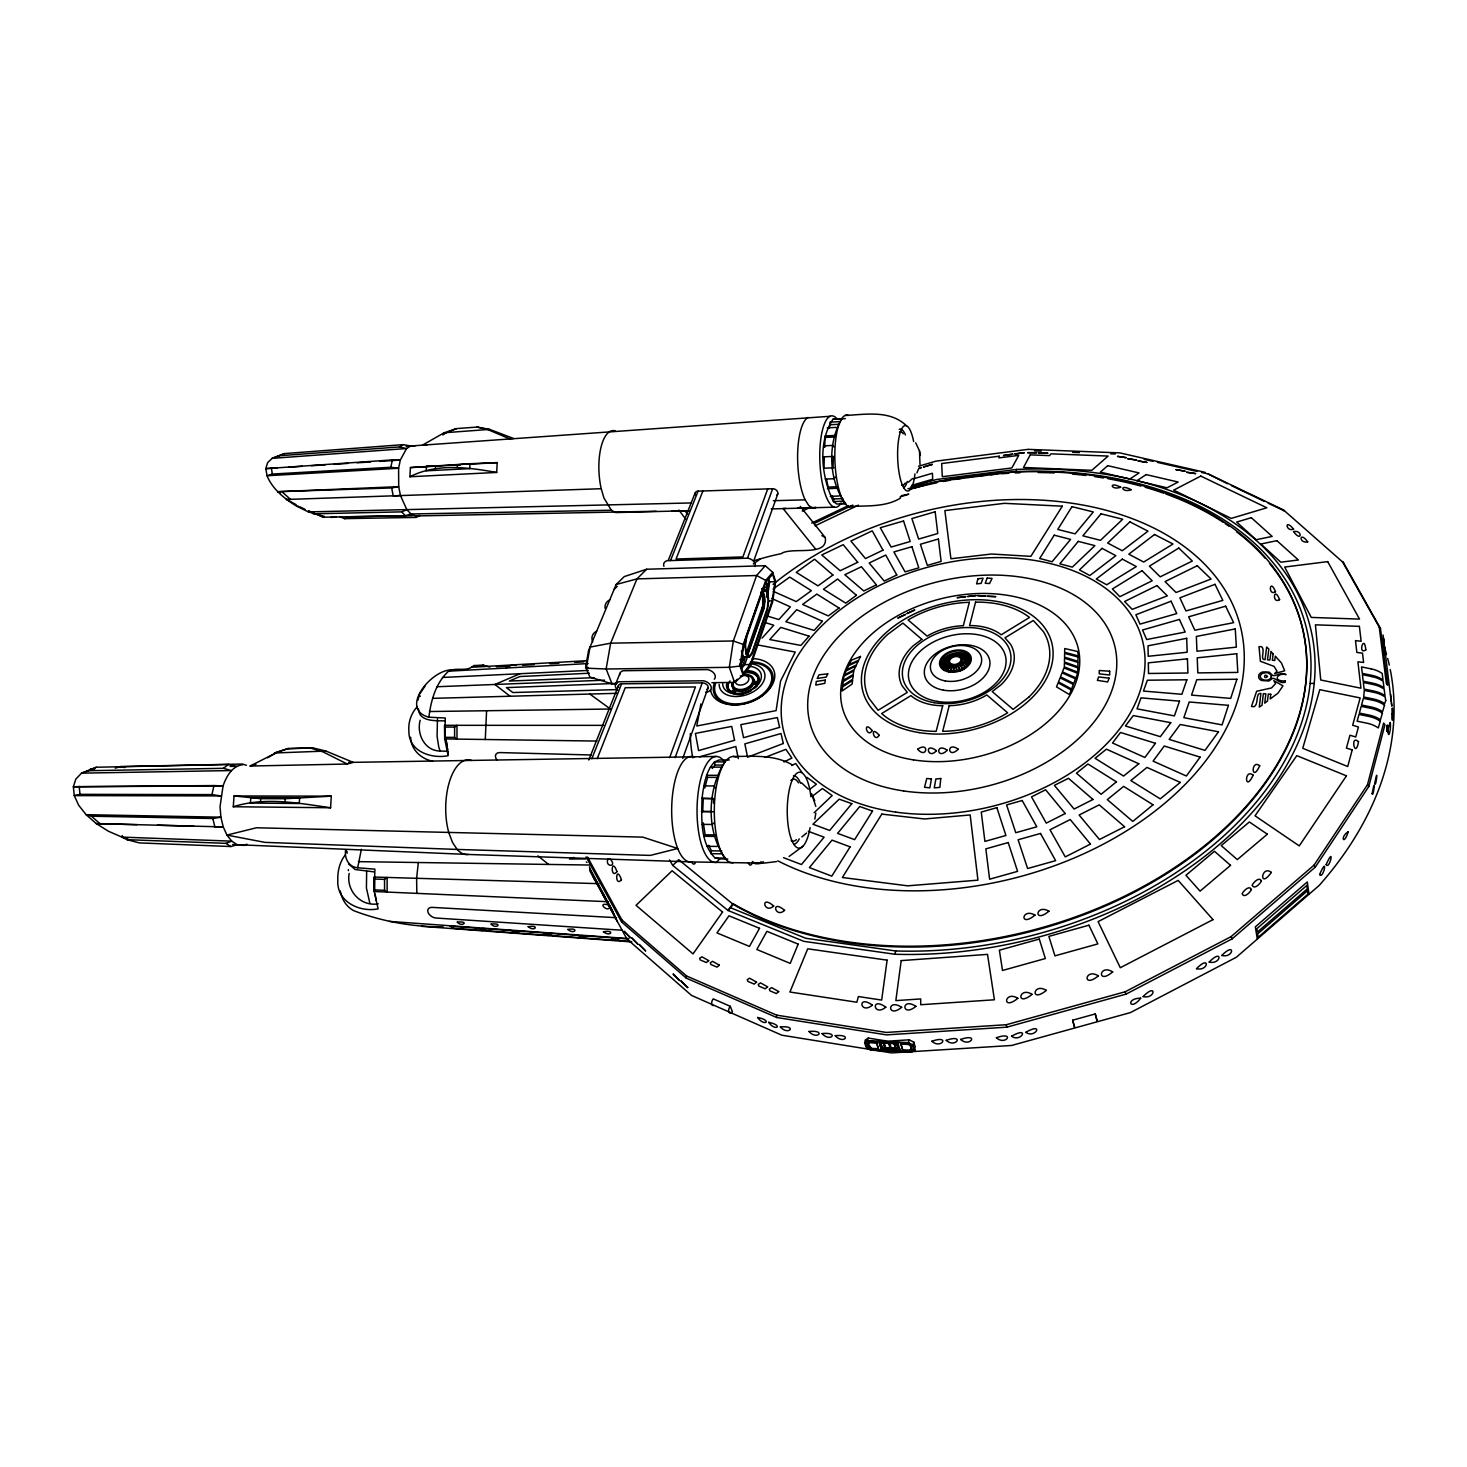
<?xml version="1.0" encoding="UTF-8"?>
<svg xmlns="http://www.w3.org/2000/svg" width="1467" height="1467" viewBox="0 0 1467 1467"><rect width="100%" height="100%" fill="white"/><g stroke="black" fill="none" stroke-linecap="round" stroke-linejoin="round"><path stroke-width="1.5" d="M776.666 1015.146L886.325 1032.438L1006.307 1024.718L1125.189 991.765L1231.106 936.606L1314.065 865.108L1367.482 784.735L1383.619 723.084L1384.94 724.716L1368.784 786.55L1315.276 867.144L1232.152 938.843L1125.978 994.149L1006.839 1027.175L886.563 1034.877L776.648 1017.493L776.666 1015.146L686.556 975.977L621.953 920.011L587.552 857.058M349.183 873.452C345.955 890.506 360.625 906.881 378.266 903.819M1387.067 731.465L1387.415 725.432M745.97 654.795L748.298 652.082L764.215 605.798L764.16 596.611L762.272 592.008L760.768 592.063L762.657 596.647L762.712 605.834L746.043 653.677M713.09 811.783L702.711 811.673L703.261 798.561L702.015 798.231C703.757 785.597 705.37 771.55 714.576 761.886L719.142 759.979L729.337 759.979M713.457 803.017L713.64 798.653L702.015 798.231C701.538 818.201 699.979 842.626 715.034 857.957L725.285 858.14C705.792 831.807 707.241 789.008 724.826 761.905L714.576 761.886L715.052 765.04L712.21 768.525M496.69 472.447L497.203 462.618L469.99 463.719L410.43 467.57L409.898 476.738L496.69 472.447C467.991 467.386 437.019 462.985 409.898 476.738M348.339 870.591L348.394 869.619M435.479 468.34L435.607 466.011L426.439 466.194L426.182 470.815L469.715 468.633L469.99 463.719L457.411 464.764L457.264 467.221M689.435 510.681L615.608 512.57L611.372 510.241L410.998 513.982L405.405 515.706L323.418 517.209L308.455 510.974L312.636 512.35M330.588 807.749L331.285 796.159L234.042 795.958L233.271 806.74L330.588 807.749C298.461 803.146 265.087 796.691 233.271 806.74M284.983 801.624L285.166 798.726L331.285 796.159M260.539 801.404L260.723 798.671L285.166 798.726M1383.051 634.954L1391.248 701.666M953.147 671.776L953.715 665.45L952.615 665.376L950.543 671.556M953.788 671.776L954.357 665.45L955.512 665.321L956.539 671.483M776.648 1017.493L686.354 978.177L686.556 975.977M486.586 710.743L485.284 739.515M417.435 706.544C411.127 713.2 408.064 722.424 408.908 731.538C408.67 751.452 431.5 759.062 448.15 755.707L444.703 738.928L445.29 718.023L428.877 717.198C430.931 700.566 435.791 682.778 448.609 671.171C456.31 666.935 466.983 672.308 473.749 665.615L483.12 665.064L489.886 667.137M418.333 862.523L416.61 878.293L416.83 893.366M437.478 718.903L437.074 736.251L438.761 747.07L440.137 751.031L448.132 751.306M345.185 855.023C339.647 862.138 337.483 871.288 337.813 880.182C336.401 901.453 359.323 912.639 378.119 908.862L374.232 891.514L374.892 869.161L357.673 867.767L361.377 849.265M366.658 871.398L366.42 888.012L369.867 903.287M920.011 464.489L919.479 450.864L915.701 442.851M815.835 813.14L814.808 819.099M833.788 498.963L833.458 501.586L836.832 504.043L845.762 503.694C828.415 481.616 827.113 442.392 842.021 418.7L833.054 419.177C817.412 442.319 821.483 477.27 833.458 501.586L842.425 501.219L842.755 498.597L833.788 498.963L831.679 495.461M825.976 437.423L835.016 436.983L834.173 435.497L825.114 435.956L824.692 447.325L823.831 445.858L832.889 445.418L833.751 446.885M745.621 639.025L745.108 644.948A11.883 4.053 89 0 0 749.252 657.198L752.113 653.897L767.498 609.41L768.598 601.305A11.663 3.906 88.6 0 0 764.655 589.092L761.886 592.1L746.281 636.568M420.185 720.205C416.353 733.83 424.66 750.921 440.137 751.031M766.599 597.234L768.818 582.161L767.699 578.676M767.479 596.739L769.662 581.831L768.488 578.126M772.174 600.865L774.979 581.684L772.614 574.257L766.067 581.849L743.769 645.48L740.725 665.688L743.274 673.133L750.224 664.533L772.174 600.865L768.616 600.957M711.88 682.687L734.564 682.43L743.164 675.168L740.028 666.036L743.256 644.453L765.737 580.4L772.724 572.313L765.242 565.712L646.672 569.233L624.264 576.586L616.158 584.508L588.56 650.615L585.608 667.082L589.899 677.076L612.032 683.824L616.58 683.769M742.742 674.82A11.351 7.39 -19 0 1 753.873 680.23L754.056 682.65L758.256 682.595L758.182 679.386A15.807 10.287 -19 0 0 746.648 671.446M758.256 682.595L758.586 680.56A15.789 10.287 -19 0 0 743.091 673.041M754.056 682.65L754.258 681.403A11.351 7.39 -19 0 0 753.836 679.514M686.354 978.177L621.623 922.01L621.953 920.011M700.878 703.958L696.788 726L776.098 710.615L780.572 681.036L795.242 652.082L757.082 644.802M410.687 445.986L403.205 444.648L284.671 453.56L272.073 458.364L267.581 462.71L265.857 468.633L267.012 475.748L272.349 474.061L390.845 467.276L392.386 459.905L400.308 460.051L406.579 448.535L410.687 445.986L415.088 445.84M776.611 861.587L763.28 863.183L691.69 861.918L468.156 854.454L237.232 844.699L230.851 846.532L139.383 842.902L127.061 839.674L121.926 837.107L122.293 835.512M230.099 766.434L236.884 766.287L228.394 764.49L96.29 767.241L81.565 773.146L75.844 779.087L73.35 786.734L74.267 795.609L80.007 794.344L211.945 794.601L213.999 785.578L223.076 785.89C226.266 776.685 231.969 766.012 242.697 764.71M913.666 1049.639L911.172 1051.069L871.068 1049.198L867.144 1046.998L865.658 1042.707L868.189 1040.8L865.53 1043.202L867.015 1047.493L870.958 1049.694L911.062 1051.546L913.666 1049.639L912.401 1044.834M914.528 1049.877L915.243 1046.815L913.721 1042.083L909.155 1039.828L887.7 1041.185L868.244 1038.086L865.438 1039.993L864.686 1042.945L866.3 1047.658L870.793 1050.17L911.557 1052.059L914.528 1049.877L913.006 1045.146L913.721 1042.083M911.337 1048.978L910.42 1045.311L907.981 1043.936L900.793 1044.101L902.682 1049.822L909.742 1050.152L911.465 1048.502L910.42 1045.311M909.742 1050.152L911.465 1048.502M911.557 1052.059L912.181 1049.418M910.31 1045.788L907.981 1043.936M912.272 1045.329L908.33 1043.092L909.155 1039.828M880.695 1043.092L882.345 1048.006L885.224 1048.685L883.189 1042.652L880.567 1043.587L883.299 1049.088L897.822 1049.749L898.629 1048.758L897.015 1043.844L888.8 1042.322L890.799 1048.355M899.803 1049.602L898.097 1043.587L896.172 1042.505L899.803 1049.602L898.556 1050.519L899.913 1049.125M902.682 1049.822L900.921 1043.605M898.519 1049.235L895.934 1043.239M898.629 1048.758L896.117 1049.18L894.265 1042.56M885.224 1048.685L883.189 1042.652M880.567 1043.587L881.374 1042.579M881.154 1048.74L879.393 1042.725L880.64 1041.808L879.283 1043.22L881.154 1048.74L883.061 1049.804L883.409 1048.593M878.348 1048.703L876.533 1042.505L869.528 1042.193L867.841 1043.844L868.941 1047.016L871.361 1048.373L878.348 1048.703L876.533 1042.505M871.361 1048.373L867.969 1043.367M669.52 859.937L672.748 865.42L728.054 910.494L803.806 941.337L894.888 954.247L895.714 950.964A343.645 231.933 -14.1 0 0 1305.593 709.038A343.645 231.933 -14.1 0 0 1016.044 471.604L936.79 481.561L910.42 489.245M1016.044 471.604L1016.576 469.44L936.533 479.489L910.659 487.044M864.686 1042.945L867.565 1040.763L868.244 1038.086M867.841 1043.844L869.528 1042.193M708.634 845.267L711.458 850.805L710.706 853.666L721.012 853.849M746.611 637.412L745.529 644.985A10.636 3.631 89 0 0 749.234 655.951L751.837 652.943L767.186 608.567L768.195 601.25A10.452 3.484 88.6 0 0 764.655 590.302L762.162 593.053M716.941 775.328L706.617 775.291L707.607 777.345L704.783 787.962L703.775 785.909L714.136 785.964L715.144 788.017M417.82 700.364L419.397 694.863L420.167 696.44M949.938 671.446L952.028 665.266L951.056 664.954L947.645 670.749M743.164 675.168L750.554 665.981L772.651 601.892L775.621 581.427L772.724 572.313M741.972 668.053L744.759 664.624L747.712 656.134M767.333 586.507L765.627 581.17L767.534 584.013L767.296 589.257L768.213 586.653M740.157 664.331L741.899 659.343L742.944 659.637L739.57 666M682.76 758.366L708.029 688.078M753.635 561.219L777.785 493.976M675.113 757.669L702.216 682.907A4.841 3.246 19.9 0 1 707.534 685.437A4.841 3.246 19.9 0 1 706.819 689.38M747.455 558.23L772.651 488.731A4.474 3.594 27.8 0 1 777.748 492.435A4.474 2.916 16.3 0 1 776.703 495.149M669.63 757.669L695.431 686.959L625.235 687.711L597.234 758.604M767.736 488.896L742.907 556.928L676.049 559.019L702.913 490.987M591.843 758.696L621.586 683.824L702.216 682.907M670.511 560.596L698.09 491.133L772.651 488.731M588.817 759.979L618.451 685.584M668.31 560.321L695.065 493.132M615.48 684.466L619.881 673.445M598.903 883.666L374.012 877.046L374.232 891.514L608.255 901.728M603.56 725.358L444.501 725.321L444.703 738.928L596.922 741.073M916.912 472.851L918.929 468.138M828.213 487.099L827.498 488.694L836.52 488.309L837.235 486.732L828.213 487.099L826.489 479.434M835.108 477.123L834.375 478.7L825.334 479.086M747.785 654.722L763.977 608.64L765.004 601.323A10.434 3.502 88.6 0 0 762.363 590.889M828.672 428.547L830.487 424.715L829.919 422.148L838.904 421.671M757.32 683.035L756.257 685.089A15.807 10.287 -19 0 1 735.315 693.102L733.023 692.332L736.049 689.618L737.461 690.077A11.351 7.39 -19 0 0 752.479 684.337L753.121 683.072L757.32 683.035L756.642 686.263M753.121 683.072L752.864 685.492A11.351 7.39 -19 0 1 737.864 691.25L736.049 689.618M420.02 693.561L424.972 686.226M907.926 488.804A339.996 229.255 -14.1 0 1 1291.602 735.774A339.996 229.255 -14.1 0 1 732.932 903.58L728.054 910.494L733.243 904.405A339.886 229.274 -14.1 0 0 1168.19 872.737A339.886 229.274 -14.1 0 0 1269.468 563.273M713.677 822.987L712.522 824.472L702.143 824.362M705.169 834.796L704.013 836.282L714.392 836.428L715.529 834.925L705.169 834.796L703.298 822.877M737.168 679.221L734.564 682.43L729.319 667.32L733.335 640.969L756.624 575.504L765.242 565.712M740.688 667.192L743.439 663.817L744.998 658.445A13.056 4.493 89 0 1 741.789 654.374M727.779 859.039L719.6 858.892L716.574 862.358A52.995 18.851 -89.4 0 1 697.43 800.01A52.995 18.851 -89.4 0 1 723.983 761.025M762.07 638.108L773.732 625.217L765.206 622.576M646.672 569.233L636.953 578.897L610.657 643.169L606.128 669.007L612.032 683.824M608.09 858.837C604.074 867.309 618.12 867.547 610.125 858.947M614.068 589.459L617.259 586.342M672.748 865.42L678.726 859.699L733.243 904.405M814.13 812.718L832.192 795.536L822.437 788.531L812.058 796.471M732.235 682.522A11.351 7.39 -19 0 0 733.39 688.078L734.472 688.83L731.428 691.544L729.667 690.315A15.807 10.287 -19 0 1 728.072 682.558M736.452 690.774L733.427 693.506L733.023 692.332M908.366 482.203L912.529 478.535M801.862 836.905L806.593 833.054M802.926 846.276L789.081 856.453M223.461 768.323L231.401 770.56L81.565 773.146L88.588 770.707L223.461 768.323L228.394 764.49M809.509 789.466L816.422 784.203L806.813 777.29M374.708 879.063L384.537 879.356L387.105 877.431L387.16 892.064L384.574 890.341L374.874 889.919M747.125 668.585L750.554 665.981M445.235 727.064L454.605 727.082L456.97 725.321L457.007 739.111L454.623 737.424L445.381 737.296M773.072 589.074L789.704 577.099L811.361 590.669L796.269 601.598L773.311 591.329M753.304 563.951L760.566 558.78L765.114 557.497A289.512 250.179 32.7 0 1 781.104 553.701C791.336 546.311 828.397 557.515 825.298 537.637L800.23 506.335M442.796 434.947L446.335 432.71L444.171 432.765L422.533 445.088L426.897 444.941M278.418 455.815L399.482 446.94L403.205 444.648M267.617 757.761L277.336 752.204L250.105 766.031L347.276 764.032L353.089 762.327L325.967 751.067L312.673 747.877L288.339 748.463L274.439 752.993L325.967 751.067L321.548 751.159M505.785 668.053L512.093 664.954L516.146 665.358M783.928 761.978L791.923 758.054L785.89 749.344L764.839 757.449M791.703 765.481L795.719 763.5L801.862 772.339M813.928 523.554L852.767 505.051M815.102 525.791L858.433 505.143M802.266 511.121L810.444 507.234M811.673 523.077L848.403 505.602M900.371 498.157C884.949 507.509 866.19 505.455 848.99 506.573M88.588 770.707L96.29 767.241M520.07 673.72L494.874 684.466L510.094 696.238M313.039 513.817L401.665 511.873L406.854 509.727L410.998 513.982L415.399 515.962L656.189 511.25M754.625 862.596C752.149 864.962 766.508 863.274 760.584 862.101M448.334 431.903L456.292 428.676L444.171 432.765L489.685 429.391L513.523 438.468L509.159 438.615L487.466 429.446L476.867 427.025L489.685 429.391M284.671 453.56L272.073 458.364L406.579 448.535L399.482 446.94M379.788 461.371L400.308 460.051L398.602 468.248L267.012 475.748C272.642 489.391 284.708 498.927 296.994 506.372L298.094 505.95M127.061 839.674L225.881 843.342L231.731 841.141L237.232 844.699L232.703 844.515M340.106 516.934L344.617 518.64L349.458 516.842M573.78 857.462L569.489 859.039L585.461 858.892M279.17 751.581L288.339 748.463M919.919 468.56L921.423 467.588L919.534 467.625M243.064 845.524L246.914 844.24M741.422 651.036A11.883 4.071 89 0 0 744.998 657.253L746.043 656.941M754.258 560.632L760.566 558.78M918.544 466.231L935.946 461.151L1028.074 449.36M913.574 478.755L932.444 473.254L932.664 479.251L911.539 485.412M901.251 495.681L908.807 494.141L900.06 497.001M699.722 756.807L735.829 746.465L738.304 758.604M115.233 768.14L120.771 766.581L242.293 764.032L246.438 765.261M1072.652 1020.207L1074.596 1027.34L1072.652 1020.207L1095.244 1013.935L1097.151 1021.105L1095.244 1013.935M286.909 748.848L312.673 747.877M250.105 766.031L255.955 764.417M616.158 584.508L636.953 578.897L756.624 575.504L765.737 580.4M451.213 669.942C431.243 669.832 398.749 709.166 428.877 717.198M1264.792 672.766L1263.435 673.041A5.446 3.741 -0.6 0 0 1260.318 676.104A5.446 3.741 -0.6 0 0 1262.647 679.478L1263.912 679.936A5.501 3.796 1.2 0 0 1268.111 679.844L1269.303 679.331A5.391 3.741 3.1 0 0 1271.211 676.819M392.386 459.905L265.857 468.633L277.245 467.9M406.854 509.727L400.473 495.571L398.694 486.659L277.666 491.702L391.652 487.943L398.694 486.659L398.602 468.248L390.845 467.276M211.945 794.601L220.802 795.921L74.267 795.609L78.613 805.145L86.095 814.68L91.449 816.22L212.843 818.513L220.894 817.192L220.05 806.612L223.076 785.89L73.35 786.734L213.999 785.578M94.456 768.69L90.129 769.295L94.64 769.203M740.028 666.036L729.319 667.32L606.128 669.007L586.268 668.163L590.046 647.112L610.657 643.169L733.335 640.969L743.256 644.453M705.755 692.131L707.424 691.929A8.05 5.391 19.9 0 0 711 686.299A8.05 5.391 19.9 0 0 703.408 680.78L618.872 681.77A7.958 5.245 21.5 0 0 617.735 690.168M415.399 515.962L419.764 515.54L416.28 517.411L344.617 518.64M832.999 467.826L833.403 456.402L823.427 456.879L824.344 456.824L823.941 468.23L833.916 467.753M455.228 428.694L477.985 427.007M406.139 446.316L830.12 416.28M288.632 467.184L302.312 466.304M311.426 465.717L325.106 464.856M334.219 464.269L347.899 463.407M357.013 462.82L370.674 461.94M410.43 467.57L460.675 464.709M467.515 464.305L497.203 462.618M471.475 667.265L586.91 660.682M496.414 666.77L507.289 666.165M522.71 665.303L534.025 664.661M549.868 663.762L558.927 663.267M574.789 662.369L583.848 661.855M844.992 415.491C865.548 414.501 890.102 409.751 906.551 425.852M448.609 671.171L588.175 663.561M845.359 418.645L833.054 419.177M830.487 424.715L839.472 424.256M827.205 427.869L836.227 427.41M400.473 495.571L393.248 495.956L391.652 487.943M330.753 517.411L336.365 517.117M442.521 677.461L588.377 670.419M589.331 673.225L519.868 676.544L509.342 681.055L594.007 677.681M137.091 824.674L96.29 823.61L223.259 826.911L226.945 835.09L231.731 841.141L121.926 837.107L108.503 831.276L96.29 823.61L86.095 814.68L220.894 817.192L223.259 826.911L214.182 826.673M830.267 496.359L839.271 495.993M840.169 503.584L844.625 503.419M834.173 507.16L771.22 508.957M437.038 686.739L604.551 680.175M616.8 683.365L506.408 687.62L512.808 692.534L617.057 689.6M296.187 504.685L286.505 499.477L601.213 488.713L603.909 497.918L611.372 510.241M786.055 508.407L783.03 508.481L815.597 549.098M691.489 502.943L308.4 511.91L296.994 506.372M773.329 500.705L805.163 499.844L808.684 505.4L812.406 508.004L816.074 507.49L797.828 507.93M769.662 581.831L774.979 581.684M432.582 698.365L616.837 693.304M761.52 593.09L763.023 593.053M762.162 594.667L763.665 594.612M762.657 596.647L764.16 596.611M762.987 598.903L764.49 598.866M672.124 510.864L684.869 510.773L687.73 514.33M763.097 601.305L764.6 601.268M762.18 607.851L763.684 607.815M348.559 762.418L716.061 756.459M346.927 516.806L412.942 515.669M746.776 652.1L748.298 652.082M744.998 657.253L749.252 657.198M739.863 659.655L742.742 659.618L741.789 662.406L742.027 656.959L742.944 659.637M744.759 664.624L750.224 664.533M429.483 711.532L610.4 709.019L589.862 694.056M753.671 681.477L757.852 681.44M753.506 684.245L757.706 684.19M1310.123 683.439L1314.212 683.402M286.505 499.477L290.631 499.458L282.654 492.454M447.948 751.287L448.205 754.496M733.005 756.477C753.048 756.422 774.503 754.313 792.528 765.022M715.052 765.04L723.268 765.059M710.303 767.094L720.59 767.131M707.607 777.345L715.878 777.382M703.261 798.561L713.64 798.653M711.843 811.453L701.446 811.361L702.711 811.673M706.947 846.294L717.29 846.441M358.388 861.642L589.422 865.035M711.458 850.805L721.746 850.97M340.344 890.964C341.738 899.326 346.615 907.45 354.574 911.007C382.74 921.624 412.979 927.016 443.089 926.832M591.366 754.992L499.752 752.571A6.565 4.584 33 0 0 497.258 760.273M157.501 825.206L193.772 826.141M1028.55 449.379L1119.779 452.881L1205.196 472.374M1034.437 450.864L1041.185 451.139M1072.597 452.349L1079.345 452.606M1110.776 453.816L1115.25 454M233.638 844.864L245.062 845.304M867.565 1040.763L908.495 1042.615L913.006 1045.146M868.061 1041.277L908.33 1043.092M880.512 1042.285L896.062 1042.982M881.264 1043.055L895.824 1043.715M869.399 1042.67L876.404 1042.982M900.793 1044.101L907.871 1044.412M885.371 1048.098L896.264 1048.593M892.028 1049.73L881.264 1048.263M444.629 720.865C435.846 720.664 418.865 721.911 418.535 708.928M616.507 917.7L432.197 907.376A6.987 4.548 31.8 0 0 428.016 912.309A6.987 4.548 31.8 0 0 436.011 918.03L622.026 930.225M389.452 921.404L628.903 938.605M628.463 938.972L615.407 938.036L620.138 940.695L631.012 941.502M421.579 926.319L631.874 941.942M374.323 871.911L355.106 869.509L348.633 863.953M473.749 665.615L478.297 666.036M234.042 795.958L260.723 798.671M895.714 950.964L805.713 938.275L730.804 907.853M308.4 511.91L324.262 516.384M585.608 667.082L587.992 667.467M884.363 1049.712L890.817 1050.757M715.034 857.957L719.6 858.892M1144.095 459.318L1152.934 461.335M1157.353 462.343L1197.145 471.439M1201.583 472.447L1208.203 473.951L1283.515 509.948L1343.534 562.778L1380.484 628.481L1387.672 685.181L1386.37 683.659L1379.237 627.106L1342.397 561.586L1343.534 562.778M120.771 766.581L124.732 767.571M121.926 837.107L127.794 838.647M357.673 867.767C348.688 867.034 344.415 858.525 345.552 850.273L347.147 853.189M311.187 748.28L322.997 751.874L347.276 764.032M766.049 615.645L778.849 619.569L790.365 606.861L771.587 598.408M277.666 491.702L280.527 492.619M432.747 761.281C421.102 758.861 410.998 749.802 410.65 737.259M808.28 831.312L824.106 837.199L801.459 864.54L783.506 857.663M821.905 535.657L825.298 537.637M319.916 515.687L323.418 517.209M730.254 1006.307A4.309 2.292 -66.7 0 0 728.824 1012.028A4.309 2.292 -66.7 0 0 732.381 1011.607L730.254 1006.307L713.255 998.862A4.273 2.311 -66.6 0 0 711.623 1003.3A4.273 2.311 -66.6 0 0 713.347 1005.537M609.538 905.286C594.905 900.555 609.08 914.693 610.125 905.872M1227.366 483.688L1208.203 473.951M1231.455 485.632L1264.096 501.237M1268.166 503.181L1284.487 510.993L1283.515 509.948M299.818 506.775L304.989 509.306M1268.882 673.408L1269.945 674.068A5.391 3.612 3.3 0 1 1271.229 676.764M225.881 843.342L230.851 846.532M731.85 692.717L730.071 691.47A15.789 10.287 -19 0 1 729.979 680.89M537.912 855.848L548.603 864.43M801.605 782.865L808.225 789.099M91.449 816.22L100.636 824.271M401.665 511.873L405.405 515.706M1379.237 627.106L1380.484 628.481M686.006 519.52L678.836 510.021M1367.482 784.735L1368.784 786.55M1314.065 865.108L1315.276 867.144M913.703 1048.116L915.665 1051.436M483.12 665.064L483.982 666.55M346.139 850.2L347.001 851.777M586.085 856.893L621.623 922.01M591.091 871.526L617.369 921.478M592.466 874.644L614.471 915.06M593.2 876.312L615.205 916.728M1231.106 936.606L1232.152 938.843M959.876 670.584L957.291 664.881L956.172 665.193L957.181 671.354M594.52 879.466L589.752 868.354L613.151 911.906M815.799 806.428L811.618 793.592M812.865 796.453L814.717 800.744M734.472 688.83L734.875 690.003L733.793 689.233A11.351 7.39 -19 0 1 732.638 683.677M865.438 1039.993L866.52 1043.129M740.872 660.297L741.789 662.974M1125.189 991.765L1125.978 994.149M884.051 1042.469L885.83 1047.75L890.084 1047.951L888.324 1042.67M586.287 861.954L586.892 862.468M889.515 1042.725L891.276 1048.006L895.548 1048.19L893.788 1042.909M894.118 1043.147L896.117 1049.18M764.582 590.981L763.427 587.423L766.434 587.13L767.296 589.807L768.396 586.69L767.534 584.013M212.843 818.513L214.971 827.26M1390.569 694.148L1391.835 706.122L1391.413 703.115M1006.307 1024.718L1006.839 1027.175M920.377 455.485L919.479 450.864M375.112 894.045L376.194 900.61M271.303 467.643L272.349 474.061M1257.311 939.082L1255.33 926.851L1307.317 881.924L1308.986 894.283M589.514 866.759L590.082 871.288L626.794 938.825L691.562 995.433L781.801 1035.189L891.551 1052.921L1011.588 1045.476L1130.452 1012.578L1236.314 957.273L1319.181 885.445A412.905 284.745 -13.9 0 0 1390.221 669.484M79.163 786.349L80.007 794.344M1387.672 725.413L1387.58 731.886L1387.305 728.439M1387.03 725.34L1387.104 728.402M444.886 725.945L445.051 737.663M374.433 877.651L374.635 890.102M454.605 727.082L454.623 737.424M384.537 879.356L384.574 890.341M773.072 584.398A281.627 188.913 -14.1 0 1 1162.102 532.374A281.627 188.913 -14.1 0 1 1166.742 801.569A281.627 188.913 -14.1 0 1 777.84 860.836M692.809 757.816A281.627 188.913 -14.1 0 1 690.334 733.463M1016.576 469.44A347.532 234.592 -14.1 0 1 1309.591 709.588A347.532 234.592 -14.1 0 1 894.888 954.247M914.766 487.906A339.886 229.274 -14.1 0 1 936.826 482.79M943.464 481.469A339.886 229.274 -14.1 0 1 950.139 480.222M954.614 479.434A339.886 229.274 -14.1 0 1 961.343 478.334M968.11 477.325A339.886 229.274 -14.1 0 1 972.621 476.702M979.406 475.858A339.886 229.274 -14.1 0 1 986.172 475.106M990.683 474.648A339.886 229.274 -14.1 0 1 997.45 474.061M1001.943 473.713A339.886 229.274 -14.1 0 1 1008.636 473.291M1015.311 472.961A339.886 229.274 -14.1 0 1 1019.877 472.777M1038.214 472.539A339.886 229.274 -14.1 0 1 1054.241 472.942M1072.377 474.098A339.886 229.274 -14.1 0 1 1085.727 475.455M1094.547 476.592A339.886 229.274 -14.1 0 1 1103.514 477.967M1107.988 478.719A339.886 229.274 -14.1 0 1 1140.868 486.072M1145.122 487.264A339.886 229.274 -14.1 0 1 1163.734 493.205M1165.953 493.994A339.886 229.274 -14.1 0 1 1223.386 522.417M1225.22 523.627A339.886 229.274 -14.1 0 1 1229.071 526.268M1236.608 531.788A339.886 229.274 -14.1 0 1 1265.141 558.193M1384.573 647.791A412.905 284.745 -13.9 0 1 1386.517 654.172M1387.69 658.5A412.905 284.745 -13.9 0 1 1389.286 665.064M1264.792 672.62A5.501 3.796 1.2 0 1 1268.882 673.28M750.481 661.874A30.88 20.116 -19 0 1 772.174 683.054A30.88 20.116 -19 0 1 735.645 704.875A30.88 20.116 -19 0 1 714.282 683.494M752.461 658.591A33.228 21.62 -19 0 1 774.301 679.661A33.228 21.62 -19 0 1 741.147 704.252A33.228 21.62 -19 0 1 710.541 689.692M750.15 662.809A29.505 19.218 -19 0 1 770.872 683.054A29.505 19.218 -19 0 1 735.976 703.903A29.505 19.218 -19 0 1 715.566 683.475M749.564 663.671A23.637 15.367 -19 0 1 764.399 679.331A23.637 15.367 -19 0 1 739.57 696.312A23.637 15.367 -19 0 1 719.16 684.447M748.408 666.183A19.97 12.983 -19 0 1 760.933 679.423A19.97 12.983 -19 0 1 739.955 693.763A19.97 12.983 -19 0 1 722.699 683.769M592.65 641.812A16.045 10.764 22.4 0 1 596.702 631.14M605.101 608.383A15.825 10.801 22.5 0 1 609.759 599.838M761.593 588.652A12.818 4.309 88.6 0 1 762.638 590.101M754.955 566.482A7.628 5.446 20.1 0 0 747.858 558.175L667.118 560.687A7.555 5.3 22 0 0 663.909 566.335M714.264 679.221A8.013 5.41 19.9 0 0 714.227 673.61A8.013 5.41 19.9 0 0 707.461 669.594L623.255 670.731A7.922 5.263 21.6 0 0 619.697 674.82M618.542 687.308A4.786 3.154 21.5 0 1 621.586 683.824M746.923 670.657A16.962 11.039 -19 0 1 754.661 688.17M751.287 690.664A16.962 11.039 -19 0 1 733.005 693.433A16.962 11.039 -19 0 1 726.99 682.577M742.76 675.59A10.196 6.638 -19 0 1 752.608 681.697A10.196 6.638 -19 0 1 739.588 689.508A10.196 6.638 -19 0 1 734.27 680.67M740.285 676.012A7.042 4.584 -19 0 1 748.812 678.084A7.042 4.584 -19 0 1 742.76 684.796A7.042 4.584 -19 0 1 735.297 681.55M743.439 694.203A15.789 10.287 -19 0 1 735.737 694.276M914.95 473.896A32.732 8.894 87.9 0 1 901.893 483.835A32.732 8.894 87.9 0 1 899.876 433.627A32.732 8.894 87.9 0 1 913.648 441.585M899.234 429.336A29.542 8.087 87.8 0 1 905.414 434.947M907.303 481.414A29.542 8.087 87.8 0 1 903.727 487.686M899.436 432.105A26.754 7.335 87.8 0 1 903.269 433.755M905.267 482.936A26.754 7.335 87.8 0 1 901.618 485.174M841.049 503.126A45.77 13.826 87.6 0 1 819.906 462.6A45.77 13.826 87.6 0 1 837.345 419.269M805.163 499.844A45.605 14.193 87.6 0 1 797.7 451.799A45.605 14.193 87.6 0 1 808.244 417.453M601.213 488.713A41.131 16.155 86.9 0 1 600.975 447.398A41.131 16.155 86.9 0 1 615.223 430.876M852.51 506.078A45.88 13.57 87.7 0 1 834.961 461.94A45.88 13.57 87.7 0 1 848.549 415.454M695.028 495.039A4.419 3.502 30.1 0 1 698.09 491.133M810.096 827.626A37.977 12.176 -89.5 0 1 791.153 838.684A37.977 12.176 -89.5 0 1 792.73 778.94A37.977 12.176 -89.5 0 1 810.903 796.801M733.5 862.651A53.142 18.521 -89.4 0 1 714.356 806.997A53.142 18.521 -89.4 0 1 736.214 757.137M790.878 780.371A31.027 10.031 -89.5 0 1 798.488 782.846M796.361 839.656A31.027 10.031 -89.5 0 1 791.171 840.463M752.791 861.422A8.729 2.971 -89 0 1 748.353 862.908M695.266 863.073A8.637 3.154 -88.9 0 1 691.69 861.918A52.794 19.328 -89.4 0 1 671.721 806.63A52.794 19.328 -89.4 0 1 694.533 757.1M468.156 854.454A47.347 21.785 -89.1 0 1 457.136 849.43L264.904 842.37L226.945 835.09L256.432 827.773L642.766 837.125L677.736 848.513L650.303 855.408L457.136 849.43L452.478 842.351L448.847 832.779A47.347 21.785 -89.1 0 1 449.58 781.306A47.347 21.785 -89.1 0 1 471.512 760.419M763.5 861.844A5.721 1.064 -2.9 0 1 756.899 862.853A5.721 1.064 -2.9 0 1 752.406 861.936M793.464 775.878A34.273 11.076 -89.5 0 1 800.56 783.286M799.277 838.886A34.273 11.076 -89.5 0 1 793.794 844.35M943.904 670.089A14.725 9.756 -14.3 0 1 952.798 653.548A14.725 9.756 -14.3 0 1 970.09 662.571M944.876 669.484A13.533 8.967 -14.3 0 1 949.296 655.786A13.533 8.967 -14.3 0 1 967.927 657.344A13.533 8.967 -14.3 0 1 960.317 670.767M1109.694 671.208L1109.694 675.022L1099.241 673.848L1099.26 670.511L1109.694 671.208M1293.564 531.549C1301.816 543.028 1302.861 529.697 1293.564 531.549M1293.582 529.147C1285.807 532.356 1284.102 517.631 1293.582 529.147M1348.265 831.716C1343.662 846.569 1339.738 836.813 1348.265 831.716M1140.684 998.202C1130.012 1012.083 1125.097 998.128 1140.684 998.202M1143.141 996.57C1155.446 999.504 1157.06 982.083 1143.141 996.57M528.175 926.686C534.96 932.37 539.948 924.522 528.175 926.686M955.072 653.934L955.035 655.914L957.786 653.659L955.072 653.934M967.633 596.519L975.94 595.584L967.633 596.519M1077.842 667.87L1077.768 672.216L1064.345 666.917L1064.419 663.139L1077.842 667.87M1077.915 662.424L1077.86 666.752L1064.437 662.02L1064.529 658.243L1077.915 662.424M1078.007 656.996L1077.933 661.305L1064.547 657.143L1064.62 653.383L1078.007 656.996M1078.08 651.605L1078.025 655.896L1064.639 652.283L1064.73 648.542L1078.08 651.605M954.43 654.062L954.394 656.042L951.771 654.832L954.43 654.062M673.188 974.161L679.753 980.634L673.28 974.106M965.671 596.666L957.364 597.674L965.671 596.666M1196.522 968.678C1208.606 971.667 1210.495 954.192 1196.522 968.678M1388.24 728.439L1388.167 730.034A6.161 1.027 -84.7 0 0 1389.652 732.73A6.161 1.027 -84.7 0 0 1390.129 722.479L1388.24 728.439M1391.945 714.117L1391.89 715.713A6.125 1.027 -84.7 0 0 1392.22 720.04A6.125 1.027 -84.7 0 0 1393.357 718.445L1392.348 708.011L1391.945 714.117M681.128 981.093L687.73 987.584L681.128 981.093M879.173 735.279C873.855 744.026 869.326 723.543 879.173 735.279M1372.158 793.592C1373.24 798.965 1376.156 772.559 1372.158 793.592M1374.762 783.488C1375.826 788.898 1378.723 762.657 1374.762 783.488M872.187 730.566C866.887 739.276 862.394 718.903 872.187 730.566M1209.193 962.059C1221.222 965.084 1223.185 947.59 1209.193 962.059M932.37 464.397L923.513 466.983L932.37 464.397M1221.846 955.457C1233.765 958.501 1235.782 941.025 1221.846 955.457M936.459 750.682C927.786 760.548 923.788 741.275 936.459 750.682M917.664 749.252C926.924 759.796 929.803 740.853 917.664 749.252M567.839 929.436C574.587 935.212 579.703 927.236 567.839 929.436M1279.591 599.673C1271.926 604.606 1273.668 584.746 1279.591 599.673M1365.814 649.899C1357.342 655.474 1364.255 632.79 1365.814 649.899M1275.483 591.733C1267.836 596.611 1269.597 576.879 1275.483 591.733M299.635 797.7L299.268 803.513L250.435 803.036L250.82 797.59L299.635 797.7M968.752 660.37L968.623 662.259L962.187 659.49L968.752 660.37M948.379 660.994L942.914 664.918L943.061 663.102L948.379 660.994M958.226 749.215C947.517 759.888 946.233 740.707 958.226 749.215M603.469 931.728C610.309 937.541 615.59 929.51 603.469 931.728M947.224 750.26C936.533 760.933 935.286 741.752 947.224 750.26M778.702 991.582L776.318 993.562L769.882 990.812L769.313 989.125L771.642 987.621L778.702 991.582M940.769 778.519L939.87 787.376L934.277 787.871L935.873 778.977L940.769 778.519M767.589 986.833L765.224 988.813L758.824 986.081L758.256 984.394L760.566 982.89L767.589 986.833M756.55 982.12L754.203 984.1L747.84 981.368L747.271 979.699L749.582 978.196L756.55 982.12M1358.515 741.697C1355.251 760.364 1349.658 733.757 1358.515 741.697M1285.33 680.981L1285.184 682.302C1279.682 683.952 1276.712 678.543 1272.659 678.249L1268.9 681L1261.602 680.505A7.262 5.006 -0.6 0 1 1258.594 677.314L1258.924 674.71A7.262 4.878 -0.5 0 1 1262.665 671.941L1269.212 672.161L1272.953 675.645C1277.042 676.03 1281.113 671.684 1286.064 674.6C1277.72 672.289 1271.577 681.44 1285.33 680.981M885.811 1007.187C873.433 1017.328 870.261 995.928 885.811 1007.187M872.388 1005.152C860.029 1015.256 856.911 993.911 872.388 1005.152M1270.77 694.294L1270.239 698.952L1277.995 693.139L1282.983 685.859L1273.778 680.615L1275.593 683.585L1271.486 687.968L1256.651 691.25L1251.461 706.526L1254.138 706.672C1259.071 703.793 1255.165 692.699 1260.905 693.451L1259.291 707.039L1262.005 705.279L1263.362 693.634L1265.838 693.836L1264.756 703.151L1267.488 701.043L1268.295 694.056L1270.77 694.294M719.343 965.176L717.015 967.12L710.835 964.479L710.303 962.829L712.577 961.343L719.343 965.176M708.671 960.61L706.361 962.554L700.181 959.913L699.667 958.281L701.923 956.814L708.671 960.61M852.565 680.468L852.144 684.044L842.131 690.957L842.626 686.849L852.565 680.468M853.134 675.664L852.712 679.221L842.773 685.602L843.287 681.513L853.134 675.664M853.702 670.877L853.281 674.417L843.433 680.285L843.928 676.195L853.702 670.877M1273.118 654.007L1272.347 660.26L1274.768 660.48L1275.318 656.152L1281.48 663.047L1284.689 670.786L1274.603 673.61L1277.042 671.226L1274.053 666.385L1260.391 661.269L1259.016 646.599L1261.638 646.727C1265.691 650.193 1259.383 659.875 1265.049 659.692L1266.663 647.057L1268.845 649.037L1267.488 659.857L1269.909 660.04L1270.99 651.403L1273.118 654.007M784.588 910.384C775.034 919.057 770.505 898.226 784.588 910.384M773.696 906.019C764.142 914.674 759.686 893.898 773.696 906.019M825.261 680.101L824.839 683.329L815.799 685.107L816.275 681.44L825.261 680.101M901.196 960.61L895.842 1000.622L920.708 998.935L920.726 1004.73L994.406 999.779L987.529 954.375L901.196 960.61M887.113 960.152L881.667 1000.072L858.378 996.551L856.856 1002.236L789.906 992.022L807.712 948.801L887.113 960.152M1383.399 638.218L1384.353 646.434L1383.399 638.218M1319.64 874.497C1323.161 880.237 1328.772 853.464 1319.64 874.497M1326.168 864.595C1329.542 870.408 1335.318 843.855 1326.168 864.595M1384.536 647.13L1385.49 655.364L1384.536 647.13M915.921 1006.362C901.471 1018.171 900.995 996.551 915.921 1006.362M901.655 1007.334C887.187 1019.125 886.765 997.523 901.655 1007.334M1195.55 473.584L1186.62 472.264L1195.55 473.584M1112.664 971.888C1096.748 985.549 1098.765 963.361 1112.664 971.888M621.44 879.687C614.6 888.158 615.7 863.513 621.44 879.687M1098.38 975.848C1082.059 989.253 1084.663 967.505 1098.38 975.848M616.965 871.655C610.144 880.09 611.244 855.573 616.965 871.655M1184.951 471.145L1176.076 469.66L1184.951 471.145M1253.148 775.144C1244.676 793.445 1244.071 767.864 1253.148 775.144M1259.731 765.792C1251.333 783.928 1250.709 758.549 1259.731 765.792M931.417 778.959L929.84 787.852L924.54 787.284L926.777 778.464L931.417 778.959M1046.338 990.39C1029.999 1003.776 1032.823 982.01 1046.338 990.39M1271.357 872.425C1258.539 890.249 1261.143 864.356 1271.357 872.425M1032.09 994.351C1015.714 1007.756 1018.593 985.952 1032.09 994.351M1261.418 880.933C1260.41 883.647 1254.083 890.047 1252.158 885.279C1253.185 882.566 1259.493 876.184 1261.418 880.933M1251.388 889.497C1250.379 892.229 1244.034 898.648 1242.127 893.861C1243.136 891.147 1249.481 884.729 1251.388 889.497M1017.841 998.312C1001.429 1011.717 1004.382 989.913 1017.841 998.312M1048.942 911.209C1033.281 924.265 1035.445 903.379 1048.942 911.209M1131.204 489.685C1121.833 493.425 1118.386 483.23 1131.204 489.685M1034.968 915.133C1019.235 928.208 1021.472 907.284 1034.968 915.133M1120.678 487.172C1111.124 490.877 1107.915 480.773 1120.678 487.172M1146.809 462.38L1138.117 460.931L1146.809 462.38M1136.485 460.015L1127.793 458.731L1136.485 460.015M1126.216 457.667L1117.561 456.384L1126.216 457.667M999.265 456.2L998.862 457.906L1018.74 455.375L1011.845 467.955L942.291 476.72L941.667 463.535L999.265 456.2M949.204 705.682L942.676 731.318A88.02 58.515 -14.2 0 0 1007.664 712.797L986.814 694.936A52.335 34.786 -14.3 0 1 949.204 705.682M975.555 602.148L969.595 625.584A52.17 34.548 -14.2 0 1 1001.209 634.789L1029.504 617.442A87.727 58.112 -14.2 0 0 975.555 602.148M942.731 705.719L936.148 731.355A87.947 58.442 -14.4 0 1 881.667 713.567L910.915 695.615A52.299 34.75 -14.4 0 0 942.731 705.719M969.339 602.295L963.324 625.712A52.115 34.493 -14.3 0 0 927.089 636.128L908.091 619.954A87.653 58.02 -14.3 0 1 969.339 602.295M977.921 578.787L976.6 583.884L981.13 583.371L983.055 578.2L977.921 578.787M1380.282 721.269L1378.283 727.907A24.646 16.65 4.2 0 0 1366.969 723.194L1357.14 721.177L1358.992 714.411L1368.784 716.409A24.591 16.65 4.1 0 1 1380.08 721.104L1380.282 721.269M1382.409 713.182L1380.429 719.765A24.572 16.65 4 0 0 1369.151 715.089L1359.359 713.072L1361.193 706.342L1370.948 708.341A24.517 16.65 3.9 0 1 1382.207 713.017L1382.409 713.182M1384.518 705.15L1382.556 711.697A24.499 16.669 3.9 0 0 1371.315 707.021L1361.541 705.022L1363.375 698.329L1373.112 700.309A24.444 16.669 3.8 0 1 1384.316 704.985L1384.518 705.15M1385.747 700.492L1384.665 703.665A24.426 16.669 3.8 0 0 1373.46 699.007L1363.723 697.008L1364.255 690.37L1373.956 692.351A24.352 16.669 3.7 0 1 1385.141 697.008L1385.747 700.492M1352.226 749.875L1347.715 766.526L1302.751 748.298L1319.787 689.673L1360.166 697.925L1352.666 725.266L1358.442 727.009L1355.728 736.984L1349.952 735.224L1346.413 748.115L1352.226 749.875M757.65 1017.475C764.215 1027.083 773.127 1020.592 757.65 1017.475M768.671 1022.316C775.273 1031.943 784.222 1025.451 768.671 1022.316M1267.488 676.507C1263.307 680.541 1264.004 671.996 1267.488 676.507M1228.429 705.334L1222.066 724.9L1183.851 717.675L1189.205 701.978L1228.429 705.334M1236.919 679.239L1230.685 698.402L1191.534 695.101L1196.797 679.679L1236.919 679.239M1179.505 701.153L1174.407 715.896L1137.017 708.854L1140.996 697.852L1179.505 701.153M1186.876 679.789L1181.87 694.294L1143.435 691.067L1147.359 680.211L1186.876 679.789M780.334 1026.955C788.476 1036.124 797.846 1025.195 780.334 1026.955M987.144 578.09L985.237 583.261L989.565 583.536L992.059 578.401L987.144 578.09M1109.107 678.139L1107.658 681.972L1097.353 680.34L1098.636 676.965L1109.107 678.139M809.014 1031.484C817.229 1040.745 826.801 1029.706 809.014 1031.484M822.088 1033.575C830.322 1042.872 839.986 1031.796 822.088 1033.575M1071.203 689.985L1069.406 694.606L1056.515 686.868L1058.11 682.833L1071.203 689.985M1073.367 684.392L1071.588 689.013L1058.496 681.862L1060.091 677.846L1073.367 684.392M1075.531 678.836L1073.752 683.439L1060.476 676.874L1062.053 672.876L1075.531 678.836M1077.695 673.316L1075.916 677.882L1062.438 671.904L1064.015 667.925L1077.695 673.316M1011.57 1036.215C1020.885 1043.092 1030.659 1025.451 1011.57 1036.215M914.656 609.997L907.138 613.499L914.656 609.997M835.236 1035.684C843.452 1044.999 853.189 1033.887 835.236 1035.684M1025.818 1032.273C1035.042 1039.168 1044.871 1021.509 1025.818 1032.273M905.506 614.453L898.042 617.992L905.506 614.453M798.195 944.125L790.218 963.397L756.844 949.497L766.911 931.325L798.195 944.125M931.838 1041.258C941.154 1049.749 950.964 1034.528 931.838 1041.258M968.513 662.717L967.688 664.624L961.674 661.544L968.513 662.717M946.215 1040.341C955.512 1048.868 965.433 1033.612 946.215 1040.341M948.911 659.673L943.134 662.626L943.996 660.718L948.911 659.673M960.647 1039.443C969.907 1047.97 979.883 1032.695 960.647 1039.443M1047.731 453.138L1038.691 453.083L1047.731 453.138M1036.711 452.716L1027.689 452.661L1036.711 452.716M996.386 1037.719C1005.628 1046.319 1015.824 1030.916 996.386 1037.719M855.921 665.945L854.124 669.685L844.167 675.113L846.221 670.841L855.921 665.945M858.195 661.195L856.416 664.899L846.716 669.814L848.77 665.56L858.195 661.195M860.487 656.446L858.708 660.15L849.283 664.514L851.318 660.278L860.487 656.446M827.773 673.885L826.196 677.112L817.229 678.451L819.026 674.802L827.773 673.885M1030.256 454.862L1023.489 467.46L1091.815 470.32L1108.135 456.072L1051.014 453.835L1049.51 455.614L1030.256 454.862M759.521 928.299L749.454 946.435L716.96 932.902L728.989 915.811L759.521 928.299M1307.72 541.873C1298.423 543.762 1299.395 530.339 1307.72 541.873M950.543 664.734L947.15 670.511L945.316 669.374L950.543 664.734M1024.168 452.735L1014.944 453.908L1024.168 452.735M457.301 922.138C462.233 927.804 469.862 920.653 457.301 922.138M1012.762 454.183L1003.575 455.504L1012.762 454.183M1054.205 535.18L1039.7 558.469L1052.077 561.751L1070.58 539.398L1054.205 535.18M1071.974 506.665L1057.78 529.44L1075.146 533.86L1093.3 511.946L1071.974 506.665M881.814 814.112L842.37 877.504L907.67 885.83L977.939 880.163L970.164 814.955L924.558 818.971L881.814 814.112M850.127 846.862L831.789 876.147L809.399 867.584L832.027 840.133L850.127 846.862M872.517 811.086L854.638 839.656L837.602 833.366L859.735 806.52L872.517 811.086M1062.291 506.188L1030.861 556.36L991.527 554.013L950.909 558.762L944.876 510.589L1004.345 503.328L1062.291 506.188M491.133 924.1C496.048 929.821 503.859 922.578 491.133 924.1M1346.449 775.841L1299.249 845.891L1255.018 815.817L1296.791 755.652L1346.449 775.841M722.553 912.034L693.029 953.898L636.036 905.341L672.088 870.756L722.553 912.034M1200.116 757.119L1186.381 776.025L1153.08 761.135L1164.266 746.025L1200.116 757.119M1218.49 731.795L1204.994 750.389L1169.162 739.405L1180.202 724.496L1218.49 731.795M958.428 653.64L956.832 655.786L961.032 653.842L958.428 653.64M1155.446 743.292L1144.883 757.467L1112.518 742.999L1120.495 732.473L1155.446 743.292M1170.758 722.699L1160.342 736.691L1125.427 725.963L1133.313 715.566L1170.758 722.699M1078.3 541.378L1059.816 563.805L1072.34 567.124L1094.914 545.651L1078.3 541.378M1101.002 513.835L1082.866 535.84L1100.488 540.333L1122.695 519.208L1101.002 513.835M851.832 803.678L829.68 830.45L812.92 824.252L839.216 799.167L851.832 803.678M967.395 665.083L965.928 666.862L960.757 662.754L961.398 662.002L967.395 665.083M949.754 658.518L944.326 660.242L945.757 658.536L949.754 658.518M949.406 663.946L944.95 669.062L943.703 667.558L949.406 663.946M809.106 636.165L800.854 645.425L769.753 639.557L780.737 627.381L809.106 636.165M822.364 621.256L814.203 630.425L785.835 621.715L796.691 609.704L822.364 621.256M624.117 931.343L630.315 937.615L624.117 931.343M1102.084 548.365L1079.492 569.911L1089.798 575.541L1115.837 555.681L1102.084 548.365M1129.883 521.849L1107.677 543.047L1122.292 550.748L1147.983 531.146L1129.883 521.849M631.654 937.926L637.907 944.216L631.819 937.945M639.264 944.546L645.535 950.873L639.264 944.546M995.635 596.647L987.456 596.262L995.635 596.647M1107.732 465.662L1100.36 472.136L1129.81 479.049L1139.034 472.942L1107.732 465.662M985.751 595.987L977.609 595.602L985.751 595.987M1306.859 885.426L1256.889 928.648L1257.384 932.077L1307.28 888.892L1306.859 885.426M1307.5 890.744L1257.659 933.911L1258.154 937.321L1307.904 894.192L1307.5 890.744M1230.538 865.347L1200.061 891.147L1185.941 875.286L1214.474 851.282L1230.538 865.347M1267.323 834.21L1237.304 859.607L1221.241 845.597L1249.352 821.96L1267.323 834.21M948.654 662.919L943.501 667.155L942.933 665.413L948.654 662.919M1153.044 804.796L1132.762 821.428L1107.328 799.625L1123.649 786.385L1153.044 804.796M1180.293 782.424L1160.25 798.873L1130.819 780.554L1146.992 767.424L1180.293 782.424M1116.442 781.856L1101.094 794.289L1076.466 773.182L1087.946 763.995L1116.442 781.856M1138.795 763.739L1123.594 776.061L1095.06 758.292L1106.43 749.179L1138.795 763.739M1028.825 697.155L1013.11 709.386L992.205 691.58L1001.007 684.796A58.588 38.857 -14.3 0 0 1010.525 644.178L1004.968 637.852L1033.3 620.468L1043.367 631.562A94.2 62.494 -14.3 0 1 1028.825 697.155M1122.328 559.129L1096.271 579.062L1106.723 584.765L1136.32 566.555L1122.328 559.129M1154.529 534.501L1128.801 554.178L1143.673 562.044L1172.995 544L1154.529 534.501M965.506 667.265L963.471 668.824L959.491 663.799L960.335 663.157L965.506 667.265M948.195 656.574L946.178 658.115L951.093 657.436L948.195 656.574M921.844 639.319L913.207 645.81A58.588 38.857 -14.3 0 0 902.132 685.822L907.303 692.387L878.11 710.285L869.106 698.512A94.2 62.494 -14.3 0 1 887.627 634.459L902.883 623.09L921.844 639.319M839.069 608.035L828.287 615.92L802.614 604.422L816.826 594.098L839.069 608.035M856.435 595.309L845.744 603.139L823.464 589.276L837.565 579.025L856.435 595.309M832.926 575.027L817.981 585.865L796.288 572.368L814.588 559.202L832.926 575.027M1146.13 474.593L1136.943 480.736L1167.017 487.796L1178.148 482.038L1146.13 474.593M961.618 653.952L958.519 655.987L963.911 654.649L961.618 653.952M1142.041 570.7L1112.371 588.982L1119.871 596.684L1152.182 580.785L1142.041 570.7M1178.79 548.053L1149.394 566.152L1160.214 576.843L1192.323 561.036L1178.79 548.053M1200.776 476.078L1173.692 490.143L1231.216 518.401L1266.828 507.784L1200.776 476.078M1213.007 919.644L1120.293 967.725L1098.086 921.624L1178.184 880.402L1213.007 919.644M1090.476 844.075L1065.262 856.911L1050.005 829.772L1070.213 819.54L1090.476 844.075M1124.566 826.746L1099.48 839.509L1079.107 815.029L1099.223 804.851L1124.566 826.746M1065.225 813.525L1046.264 823.115L1031.521 796.874L1045.623 789.778L1065.225 813.525M1092.988 799.478L1074.101 809.032L1054.388 785.377L1068.453 778.299L1092.988 799.478M958.941 664.129L957.914 664.643L960.482 670.346L962.939 669.154L958.941 664.129M1156.968 585.571L1124.584 601.525L1132.212 609.355L1167.31 595.859L1156.968 585.571M1197.237 565.73L1165.036 581.592L1176.057 592.503L1211.1 579.025L1197.237 565.73M951.148 655.071L948.727 656.244L952.651 656.611L951.148 655.071M876.367 584.856L863.751 590.944L844.827 574.716L861.422 566.739L876.367 584.856M896.795 574.991L884.216 581.06L869.179 563.016L885.72 555.058L896.795 574.991M857.737 562.301L840.169 570.736L821.758 554.966L843.213 544.697L857.737 562.301M882.987 550.162L865.475 558.579L850.878 541.03L872.223 530.816L882.987 550.162M783.286 743.494L747.62 757.21L744.833 743.879L781.012 733.518L783.286 743.494M1171.106 601.213L1135.898 614.746L1139.969 624.117L1176.754 613.591L1171.106 601.213M1215.024 584.324L1179.871 597.839L1185.941 610.95L1222.818 600.388L1215.024 584.324M964.406 654.869L959.986 656.501L966.258 655.987L964.406 654.869M1251.314 517.686L1236.699 522.069L1256.119 539.728L1272.164 536.409L1251.314 517.686M903.544 520.987L880.273 527.735L891.129 547.063L910.218 541.506L903.544 520.987M935.157 511.781L911.869 518.548L918.654 539.067L937.78 533.511L935.157 511.781M911.906 546.714L893.88 551.94L905.047 571.837L918.8 567.857L911.906 546.714M938.422 539.012L920.377 544.257L927.346 565.382L941.117 561.403L938.422 539.012M734.564 740.285L698.585 750.591L695.413 733.427L731.721 726.403L734.564 740.285M779.6 727.375L743.549 737.699L740.817 724.643L777.363 717.565L779.6 727.375M1179.431 619.441L1142.518 630.003L1146.662 639.539L1185.189 632.057L1179.431 619.441M1225.642 606.201L1188.655 616.8L1194.835 630.187L1233.637 622.668L1225.642 606.201M996.863 807.657L981.258 812.076L984.907 841.416L1005.922 835.493L996.863 807.657M1022.187 800.505L1006.582 804.925L1015.769 832.724L1036.802 826.783L1022.187 800.505M1008.214 842.553L985.842 848.861L989.62 879.21L1017.585 871.361L1008.214 842.553M1040.506 833.458L1018.098 839.766L1027.615 868.537L1055.635 860.652L1040.506 833.458M1039.314 939.063L999.375 950.213L1002.511 970.476L1045.329 958.538L1039.314 939.063M1088.917 925.2L1048.868 936.386L1054.938 955.861L1097.866 943.904L1088.917 925.2M1276.895 540.681L1260.831 544.019L1280.819 562.191L1298.387 559.991L1276.895 540.681M1186.693 638.328L1148.019 645.81L1148.203 656.281L1187.188 652.247L1186.693 638.328M1235.269 628.921L1196.357 636.458L1196.962 651.238L1236.351 647.149L1235.269 628.921M966.625 656.299L961.142 657.289L967.89 657.803L966.625 656.299M1327.69 561.623L1284.67 567.051L1311.278 617.424L1359.524 619.092L1327.69 561.623M1187.426 658.83L1148.331 662.846L1148.514 673.481L1187.922 673.005L1187.426 658.83M1236.736 653.75L1197.219 657.821L1197.824 672.895L1237.818 672.418L1236.736 653.75M968.11 658.188L961.894 658.316L968.697 659.93L968.11 658.188M446.005 739.331L447.618 749.82L446.005 739.331M1359.377 626.354L1315.422 624.832L1320.74 680.01L1360.936 688.206L1357.91 661.782L1363.613 662.461L1362.513 653.127L1356.847 652.467L1355.49 640.621L1361.138 641.281L1359.377 626.354M478.554 928.189L449.819 926.135L454.44 928.391L483.211 930.536L478.554 928.189M511.231 930.536L482.166 928.446L486.824 930.793L515.926 932.957L511.231 930.536M544.294 932.92L514.88 930.812L519.575 933.232L549.006 935.414L544.294 932.92M577.778 935.323L547.998 933.195L552.711 935.689L582.601 937.908L577.778 935.323M611.611 937.761L581.519 935.598L586.36 938.183L616.342 940.402L611.611 937.761M1371.132 668.86L1361.523 666.917L1362.275 673.39L1371.92 675.352A24.169 16.669 3.5 0 1 1382.996 679.973L1382.189 673.481A24.095 16.669 3.5 0 0 1371.132 668.86M1372.067 676.635L1362.44 674.673L1363.191 681.201L1372.855 683.182A24.261 16.669 3.6 0 1 1383.986 687.821L1383.161 681.256A24.169 16.669 3.6 0 0 1372.067 676.635M1373.002 684.466L1363.338 682.503L1364.09 689.087L1373.79 691.049A24.352 16.669 3.7 0 1 1384.976 695.706L1384.151 689.105A24.261 16.669 3.6 0 0 1373.002 684.466M895.677 812.095A185.025 123.833 -14.2 0 0 1143.178 643.481A185.025 123.833 -14.2 0 0 850.493 602.35A185.025 123.833 -14.2 0 0 895.677 812.095M903.617 790.951A157.189 105.147 -14.2 0 0 1115.397 648.854A157.189 105.147 -14.2 0 0 867.694 612.289A157.189 105.147 -14.2 0 0 903.617 790.951M913.501 759.888A121.614 81.125 -14.2 0 0 1078.85 651.238A121.614 81.125 -14.2 0 0 888.195 621.513A121.614 81.125 -14.2 0 0 913.501 759.888M948.672 671.923A16.192 10.727 -14.3 0 0 971.264 657.95A16.192 10.727 -14.3 0 0 946.288 653.438A16.192 10.727 -14.3 0 0 948.672 671.923M945.243 680.926A26.094 17.292 -14.3 0 0 981.57 658.335A26.094 17.292 -14.3 0 0 941.264 651.128A26.094 17.292 -14.3 0 0 945.243 680.926M934.332 702.693A55.269 36.657 -14.3 0 0 1010.708 654.392A55.269 36.657 -14.3 0 0 924.962 639.704A55.269 36.657 -14.3 0 0 934.332 702.693M937.101 701.391A49.676 32.989 -14.3 0 0 1005.849 658.023A49.676 32.989 -14.3 0 0 928.813 644.655A49.676 32.989 -14.3 0 0 937.101 701.391M943.428 690.15A33.411 22.188 -14.3 0 0 989.822 661.14A33.411 22.188 -14.3 0 0 938.147 651.953A33.411 22.188 -14.3 0 0 943.428 690.15M949.277 670.932A14.725 9.756 -14.3 0 0 969.834 658.243A14.725 9.756 -14.3 0 0 947.114 654.117A14.725 9.756 -14.3 0 0 949.277 670.932M952.413 665.046A6.767 4.474 -14.3 0 0 961.894 659.215A6.767 4.474 -14.3 0 0 951.46 657.308A6.767 4.474 -14.3 0 0 952.413 665.046M919.057 732.583A97.519 64.713 -14.3 0 0 1052.499 646.25A97.519 64.713 -14.3 0 0 900.225 621.88A97.519 64.713 -14.3 0 0 919.057 732.583M952.78 664.441A5.886 3.888 -14.3 0 0 961.013 659.38A5.886 3.888 -14.3 0 0 951.955 657.729A5.886 3.888 -14.3 0 0 952.78 664.441"/></g></svg>
